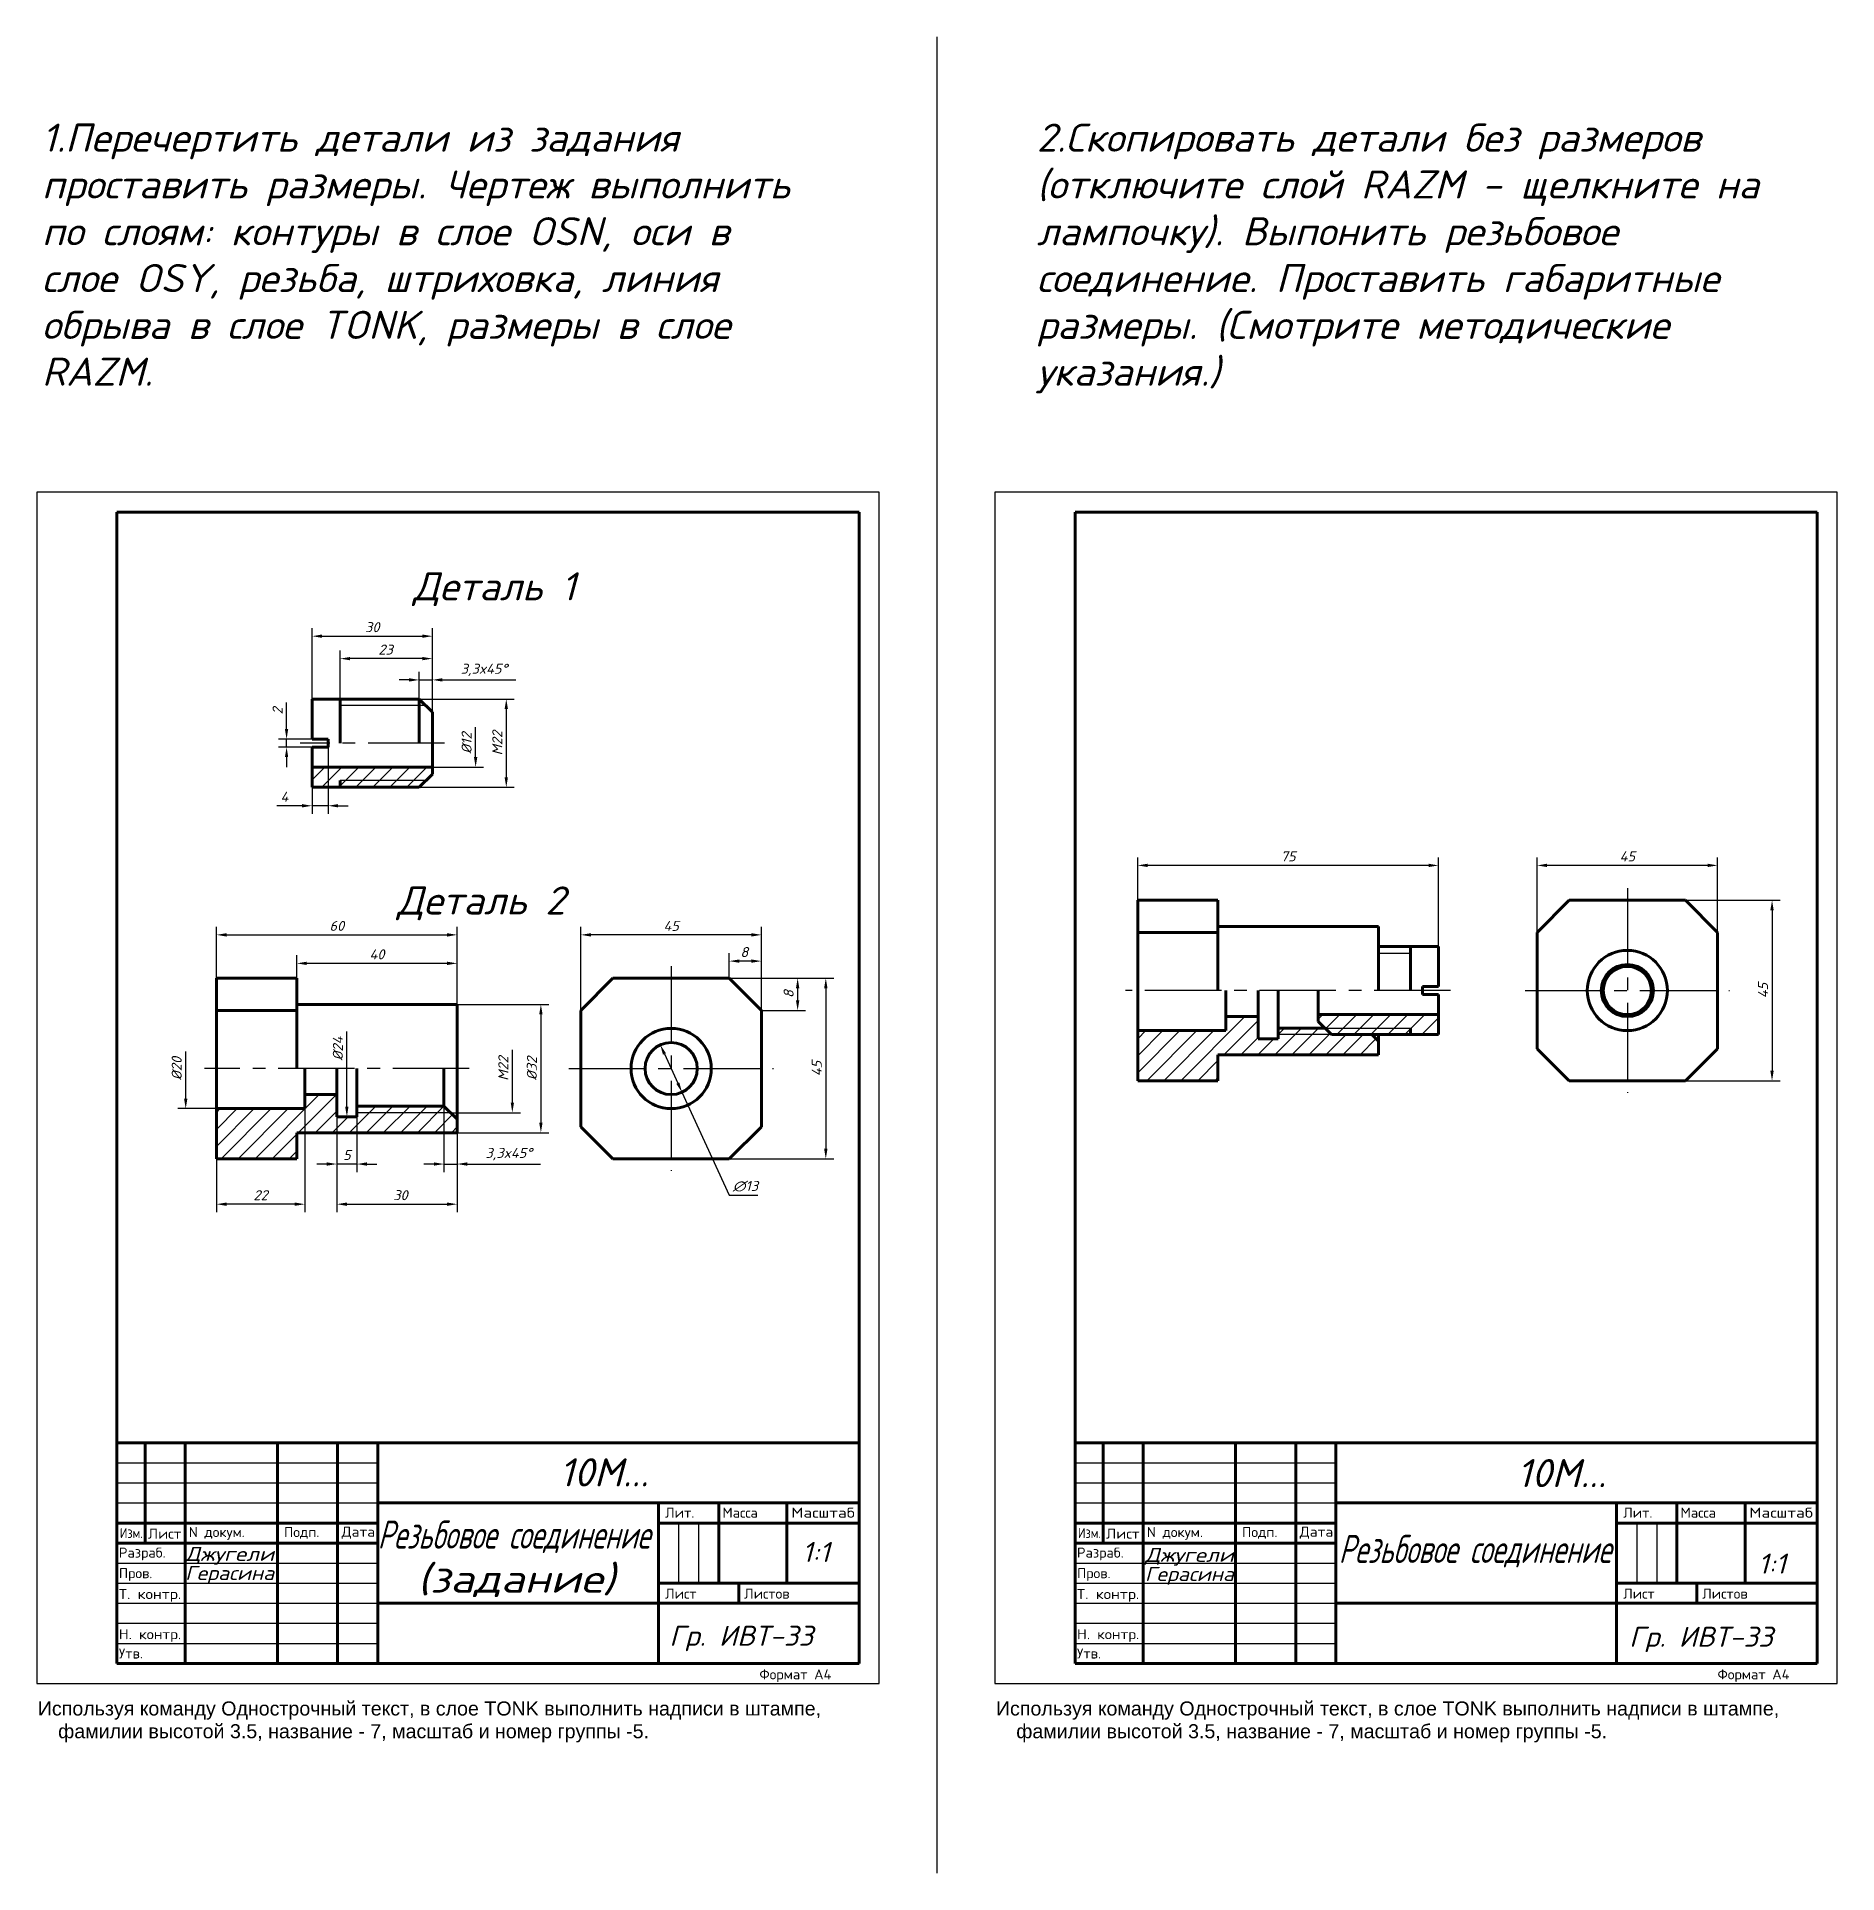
# Model space of a CAD drawing. Header units: millimetres. Extents: x 0 to 449, y -47 to 411.
import ezdxf
from ezdxf.enums import TextEntityAlignment as Align

# ---------------------------------------------------------------- set-up
doc = ezdxf.new("R2010")
doc.units = ezdxf.units.MM
doc.linetypes.add('CENTER2', pattern=[28.575, 19.05, -3.175, 3.175, -3.175])
for name, color, linetype, lineweight in [('OSN', 3, 'Continuous', 80), ('OSY', 2, 'CENTER2', 30), ('RAZM', 6, 'Continuous', 30), ('TONK', 1, 'Continuous', 30)]:
    doc.layers.add(name, color=color, linetype=linetype, lineweight=lineweight)
doc.styles.get("Standard").update_dxf_attribs({"font": 'arial.ttf'})
doc.styles.add('наклон', font='simplex.shx', dxfattribs={"oblique": 15})
doc.styles.add('прям', font='simplex.shx')
doc.dimstyles.new('Копия разм', dxfattribs={"dimtxt": 2.5, "dimasz": 2.5, "dimexe": 2, "dimexo": 0, "dimgap": 1, "dimtad": 1, "dimdec": 1, "dimtxsty": 'наклон', "dimcen": 2.5, "dimse2": 1, "dimsd2": 1, "dimadec": 0, "dimazin": 0, "dimtfac": 1, "dimtdec": 1, "dimtmove": 0, "dimatfit": 2, "dimfxl": 1, "dimarcsym": 0})
doc.dimstyles.new('Копия(2) разм', dxfattribs={"dimtxt": 2.5, "dimasz": 2.5, "dimexe": 2, "dimexo": 0, "dimgap": 1, "dimtad": 1, "dimdec": 1, "dimtxsty": 'наклон', "dimcen": 2.5, "dimse1": 1, "dimse2": 1, "dimsd2": 1, "dimadec": 0, "dimazin": 0, "dimtfac": 1, "dimtdec": 1, "dimtmove": 0, "dimatfit": 2, "dimfxl": 1, "dimarcsym": 0})
doc.dimstyles.new('разм', dxfattribs={"dimtxt": 2.5, "dimasz": 2.5, "dimexe": 2, "dimexo": 0, "dimgap": 1, "dimtad": 1, "dimdec": 1, "dimtxsty": 'наклон', "dimcen": 2.5, "dimadec": 0, "dimazin": 0, "dimtfac": 1, "dimtdec": 1, "dimtmove": 0, "dimatfit": 2, "dimfxl": 1, "dimarcsym": 0})
doc.dimstyles.new('разм$3', dxfattribs={"dimtxt": 2.5, "dimasz": 2.5, "dimexe": 2, "dimexo": 0, "dimgap": 1, "dimtad": 1, "dimtoh": 1, "dimdec": 1, "dimtxsty": 'наклон', "dimcen": 2.5, "dimadec": 0, "dimazin": 0, "dimtfac": 1, "dimtdec": 1, "dimtmove": 0, "dimatfit": 2, "dimfxl": 1, "dimarcsym": 0})

# ---------------------------------------------------------------- blocks, each defined once
blk = doc.blocks.new('*D1')
at = {"layer": 'Defpoints', "color": 0, "transparency": 16777216}
for p in [(98.63, 261.11), (68.63, 245.45), (98.63, 242.15)]:
    blk.add_point(p, dxfattribs=at)
at = {"layer": 'RAZM', "color": 0, "lineweight": -2, "transparency": 16777216}
for p, q in [((68.63, 245.45), (68.63, 263.11)), ((71.13, 261.11), (96.13, 261.11)), ((98.63, 242.15), (98.63, 263.11))]:
    blk.add_line(p, q, dxfattribs=at)
at = {"layer": 'RAZM', "color": 0, "transparency": 16777216}
for points in [[(71.13, 261.53), (71.13, 260.7), (68.63, 261.11)], [(96.13, 261.53), (96.13, 260.7), (98.63, 261.11)]]:
    blk.add_solid(points, dxfattribs=at)
at = {"layer": 'RAZM', "color": 0, "transparency": 16777216, "insert": (83.63, 263.36), "char_height": 2.5, "attachment_point": 5, "style": 'наклон'}
blk.add_mtext('30', dxfattribs=at)
blk = doc.blocks.new('*D2')
at = {"layer": 'Defpoints', "color": 0, "transparency": 16777216}
for p in [(75.63, 255.52), (75.63, 245.45), (98.63, 242.15)]:
    blk.add_point(p, dxfattribs=at)
at = {"layer": 'RAZM', "color": 0, "lineweight": -2, "transparency": 16777216}
for p, q in [((75.63, 245.45), (75.63, 257.52)), ((98.63, 242.15), (98.63, 257.52)), ((96.13, 255.52), (78.13, 255.52))]:
    blk.add_line(p, q, dxfattribs=at)
at = {"layer": 'RAZM', "color": 0, "transparency": 16777216}
for points in [[(78.13, 255.93), (78.13, 255.1), (75.63, 255.52)], [(96.13, 255.93), (96.13, 255.1), (98.63, 255.52)]]:
    blk.add_solid(points, dxfattribs=at)
at = {"layer": 'RAZM', "color": 0, "transparency": 16777216, "insert": (86.98, 257.77), "char_height": 2.5, "attachment_point": 5, "style": 'наклон'}
blk.add_mtext('23', dxfattribs=at)
blk = doc.blocks.new('*D3')
at = {"layer": 'Defpoints', "color": 0, "transparency": 16777216}
for p in [(95.33, 250.21), (95.33, 245.45), (98.63, 242.15)]:
    blk.add_point(p, dxfattribs=at)
at = {"layer": 'RAZM', "color": 0, "lineweight": -2, "transparency": 16777216}
for p, q in [((95.33, 245.45), (95.33, 252.21)), ((98.63, 242.15), (98.63, 252.21)), ((92.83, 250.21), (90.33, 250.21)), ((95.33, 250.21), (98.63, 250.21)), ((101.13, 250.21), (119.39, 250.21))]:
    blk.add_line(p, q, dxfattribs=at)
at = {"layer": 'RAZM', "color": 0, "transparency": 16777216}
for points in [[(92.83, 250.63), (92.83, 249.8), (95.33, 250.21)], [(101.13, 250.63), (101.13, 249.8), (98.63, 250.21)]]:
    blk.add_solid(points, dxfattribs=at)
at = {"layer": 'RAZM', "color": 0, "transparency": 16777216, "insert": (111.51, 252.7), "char_height": 2.5, "attachment_point": 5, "style": 'наклон'}
blk.add_mtext('3,3x45%%D', dxfattribs=at)
blk = doc.blocks.new('*D4')
at = {"layer": 'Defpoints', "color": 0, "transparency": 16777216}
for p in [(68.63, 235.45), (62.28, 233.45), (68.63, 233.45)]:
    blk.add_point(p, dxfattribs=at)
at = {"layer": 'RAZM', "color": 0, "lineweight": -2, "transparency": 16777216}
for p, q in [((62.28, 237.95), (62.28, 244.54)), ((68.63, 235.45), (60.28, 235.45)), ((62.28, 233.45), (62.28, 235.45)), ((68.63, 233.45), (60.28, 233.45)), ((62.28, 230.95), (62.28, 228.45))]:
    blk.add_line(p, q, dxfattribs=at)
at = {"layer": 'RAZM', "color": 0, "transparency": 16777216}
for points in [[(61.86, 237.95), (62.69, 237.95), (62.28, 235.45)], [(61.86, 230.95), (62.69, 230.95), (62.28, 233.45)]]:
    blk.add_solid(points, dxfattribs=at)
at = {"layer": 'RAZM', "color": 0, "transparency": 16777216, "insert": (60.03, 242.49), "char_height": 2.5, "attachment_point": 5, "rotation": 90, "style": 'наклон'}
blk.add_mtext('2', dxfattribs=at)
blk = doc.blocks.new('*D5')
at = {"layer": 'Defpoints', "color": 0, "transparency": 16777216}
for p in [(68.63, 233.45), (72.63, 233.45), (68.63, 218.83)]:
    blk.add_point(p, dxfattribs=at)
at = {"layer": 'RAZM', "color": 0, "lineweight": -2, "transparency": 16777216}
for p, q in [((68.63, 233.45), (68.63, 216.83)), ((72.63, 233.45), (72.63, 216.83)), ((66.13, 218.83), (59.84, 218.83)), ((72.63, 218.83), (68.63, 218.83)), ((75.13, 218.83), (77.63, 218.83))]:
    blk.add_line(p, q, dxfattribs=at)
at = {"layer": 'RAZM', "color": 0, "transparency": 16777216}
for points in [[(66.13, 219.25), (66.13, 218.42), (68.63, 218.83)], [(75.13, 219.25), (75.13, 218.42), (72.63, 218.83)]]:
    blk.add_solid(points, dxfattribs=at)
at = {"layer": 'RAZM', "color": 0, "transparency": 16777216, "insert": (61.74, 221.08), "char_height": 2.5, "attachment_point": 5, "style": 'наклон'}
blk.add_mtext('4', dxfattribs=at)
blk = doc.blocks.new('*D6')
at = {"layer": 'Defpoints', "color": 0, "transparency": 16777216}
for p in [(95.33, 245.45), (95.33, 223.45), (117.05, 223.45)]:
    blk.add_point(p, dxfattribs=at)
at = {"layer": 'RAZM', "color": 0, "lineweight": -2, "transparency": 16777216}
for p, q in [((95.33, 245.45), (119.05, 245.45)), ((117.05, 242.95), (117.05, 225.95)), ((95.33, 223.45), (119.05, 223.45))]:
    blk.add_line(p, q, dxfattribs=at)
at = {"layer": 'RAZM', "color": 0, "transparency": 16777216}
for points in [[(116.63, 242.95), (117.46, 242.95), (117.05, 245.45)], [(116.63, 225.95), (117.46, 225.95), (117.05, 223.45)]]:
    blk.add_solid(points, dxfattribs=at)
at = {"layer": 'RAZM', "color": 0, "transparency": 16777216, "insert": (114.8, 234.45), "char_height": 2.5, "attachment_point": 5, "rotation": 90, "style": 'наклон'}
blk.add_mtext('M22', dxfattribs=at)
blk = doc.blocks.new('*D7')
at = {"layer": 'Defpoints', "color": 0, "transparency": 16777216}
for p in [(98.63, 240.45), (109.41, 240.45), (98.63, 228.45)]:
    blk.add_point(p, dxfattribs=at)
at = {"layer": 'RAZM', "color": 0, "lineweight": -2, "transparency": 16777216}
for p, q in [((109.41, 230.95), (109.41, 238.45)), ((98.63, 228.45), (111.41, 228.45))]:
    blk.add_line(p, q, dxfattribs=at)
at = {"layer": 'RAZM', "color": 0, "transparency": 16777216}
blk.add_solid([(109, 230.95), (109.83, 230.95), (109.41, 228.45)], dxfattribs=at)
at = {"layer": 'RAZM', "color": 0, "transparency": 16777216, "insert": (107.16, 234.45), "char_height": 2.5, "attachment_point": 5, "rotation": 90, "style": 'наклон'}
blk.add_mtext('%%C12', dxfattribs=at)
blk = doc.blocks.new('*D8')
at = {"layer": 'Defpoints', "color": 0, "transparency": 16777216}
for p in [(104.81, 186.64), (44.81, 175.81), (104.81, 169.31)]:
    blk.add_point(p, dxfattribs=at)
at = {"layer": 'RAZM', "color": 0, "lineweight": -2, "transparency": 16777216}
for p, q in [((44.81, 175.81), (44.81, 188.64)), ((104.81, 169.31), (104.81, 188.64)), ((47.31, 186.64), (102.31, 186.64))]:
    blk.add_line(p, q, dxfattribs=at)
at = {"layer": 'RAZM', "color": 0, "transparency": 16777216}
for points in [[(47.31, 187.06), (47.31, 186.22), (44.81, 186.64)], [(102.31, 187.06), (102.31, 186.22), (104.81, 186.64)]]:
    blk.add_solid(points, dxfattribs=at)
at = {"layer": 'RAZM', "color": 0, "transparency": 16777216, "insert": (74.81, 188.89), "char_height": 2.5, "attachment_point": 5, "style": 'наклон'}
blk.add_mtext('60', dxfattribs=at)
blk = doc.blocks.new('*D9')
at = {"layer": 'Defpoints', "color": 0, "transparency": 16777216}
for p in [(64.81, 179.54), (64.81, 175.81), (104.81, 169.31)]:
    blk.add_point(p, dxfattribs=at)
at = {"layer": 'RAZM', "color": 0, "lineweight": -2, "transparency": 16777216}
for p, q in [((64.81, 175.81), (64.81, 181.54)), ((102.31, 179.54), (67.31, 179.54)), ((104.81, 169.31), (104.81, 181.54))]:
    blk.add_line(p, q, dxfattribs=at)
at = {"layer": 'RAZM', "color": 0, "transparency": 16777216}
for points in [[(67.31, 179.95), (67.31, 179.12), (64.81, 179.54)], [(102.31, 179.95), (102.31, 179.12), (104.81, 179.54)]]:
    blk.add_solid(points, dxfattribs=at)
at = {"layer": 'RAZM', "color": 0, "transparency": 16777216, "insert": (84.81, 181.79), "char_height": 2.5, "attachment_point": 5, "style": 'наклон'}
blk.add_mtext('40', dxfattribs=at)
blk = doc.blocks.new('*D10')
at = {"layer": 'Defpoints', "color": 0, "transparency": 16777216}
for p in [(104.81, 169.31), (104.81, 137.31), (125.67, 137.31)]:
    blk.add_point(p, dxfattribs=at)
at = {"layer": 'RAZM', "color": 0, "lineweight": -2, "transparency": 16777216}
for p, q in [((104.81, 169.31), (127.67, 169.31)), ((125.67, 166.81), (125.67, 139.81)), ((104.81, 137.31), (127.67, 137.31))]:
    blk.add_line(p, q, dxfattribs=at)
at = {"layer": 'RAZM', "color": 0, "transparency": 16777216}
for points in [[(125.26, 166.81), (126.09, 166.81), (125.67, 169.31)], [(125.26, 139.81), (126.09, 139.81), (125.67, 137.31)]]:
    blk.add_solid(points, dxfattribs=at)
at = {"layer": 'RAZM', "color": 0, "transparency": 16777216, "insert": (123.42, 153.31), "char_height": 2.5, "attachment_point": 5, "rotation": 90, "style": 'наклон'}
blk.add_mtext('%%C32', dxfattribs=at)
blk = doc.blocks.new('*D11')
at = {"layer": 'Defpoints', "color": 0, "transparency": 16777216}
for p in [(103.16, 164.31), (118.56, 164.31), (103.16, 142.31)]:
    blk.add_point(p, dxfattribs=at)
at = {"layer": 'RAZM', "color": 0, "lineweight": -2, "transparency": 16777216}
for p, q in [((118.56, 144.81), (118.56, 157.97)), ((103.16, 142.31), (120.56, 142.31))]:
    blk.add_line(p, q, dxfattribs=at)
at = {"layer": 'RAZM', "color": 0, "transparency": 16777216}
blk.add_solid([(118.15, 144.81), (118.98, 144.81), (118.56, 142.31)], dxfattribs=at)
at = {"layer": 'RAZM', "color": 0, "transparency": 16777216, "insert": (116.31, 153.31), "char_height": 2.5, "attachment_point": 5, "rotation": 90, "style": 'наклон'}
blk.add_mtext('M22', dxfattribs=at)
blk = doc.blocks.new('*D12')
at = {"layer": 'Defpoints', "color": 0, "transparency": 16777216}
for p in [(44.81, 143.31), (66.81, 143.31), (44.81, 119.49)]:
    blk.add_point(p, dxfattribs=at)
at = {"layer": 'RAZM', "color": 0, "lineweight": -2, "transparency": 16777216}
for p, q in [((44.81, 143.31), (44.81, 117.49)), ((66.81, 143.31), (66.81, 117.49)), ((64.31, 119.49), (47.31, 119.49))]:
    blk.add_line(p, q, dxfattribs=at)
at = {"layer": 'RAZM', "color": 0, "transparency": 16777216}
for points in [[(47.31, 119.91), (47.31, 119.08), (44.81, 119.49)], [(64.31, 119.91), (64.31, 119.08), (66.81, 119.49)]]:
    blk.add_solid(points, dxfattribs=at)
at = {"layer": 'RAZM', "color": 0, "transparency": 16777216, "insert": (55.81, 121.74), "char_height": 2.5, "attachment_point": 5, "style": 'наклон'}
blk.add_mtext('22', dxfattribs=at)
blk = doc.blocks.new('*D13')
at = {"layer": 'Defpoints', "color": 0, "transparency": 16777216}
for p in [(74.81, 141.31), (79.81, 141.31), (74.81, 129.5)]:
    blk.add_point(p, dxfattribs=at)
at = {"layer": 'RAZM', "color": 0, "lineweight": -2, "transparency": 16777216}
for p, q in [((74.81, 141.31), (74.81, 127.5)), ((79.81, 141.31), (79.81, 127.5)), ((72.31, 129.5), (69.81, 129.5)), ((79.81, 129.5), (74.81, 129.5)), ((82.31, 129.5), (84.81, 129.5))]:
    blk.add_line(p, q, dxfattribs=at)
at = {"layer": 'RAZM', "color": 0, "transparency": 16777216}
for points in [[(72.31, 129.92), (72.31, 129.09), (74.81, 129.5)], [(82.31, 129.92), (82.31, 129.09), (79.81, 129.5)]]:
    blk.add_solid(points, dxfattribs=at)
at = {"layer": 'RAZM', "color": 0, "transparency": 16777216, "insert": (77.31, 131.75), "char_height": 2.5, "attachment_point": 5, "style": 'наклон'}
blk.add_mtext('5', dxfattribs=at)
blk = doc.blocks.new('*D14')
at = {"layer": 'Defpoints', "color": 0, "transparency": 16777216}
for p in [(74.81, 141.31), (104.81, 140.66), (104.81, 119.49)]:
    blk.add_point(p, dxfattribs=at)
at = {"layer": 'RAZM', "color": 0, "lineweight": -2, "transparency": 16777216}
for p, q in [((74.81, 141.31), (74.81, 117.49)), ((104.81, 140.66), (104.81, 117.49)), ((77.31, 119.49), (102.31, 119.49))]:
    blk.add_line(p, q, dxfattribs=at)
at = {"layer": 'RAZM', "color": 0, "transparency": 16777216}
for points in [[(77.31, 119.91), (77.31, 119.08), (74.81, 119.49)], [(102.31, 119.91), (102.31, 119.08), (104.81, 119.49)]]:
    blk.add_solid(points, dxfattribs=at)
at = {"layer": 'RAZM', "color": 0, "transparency": 16777216, "insert": (90.66, 121.74), "char_height": 2.5, "attachment_point": 5, "style": 'наклон'}
blk.add_mtext('30', dxfattribs=at)
blk = doc.blocks.new('*D15')
at = {"layer": 'Defpoints', "color": 0, "transparency": 16777216}
for p in [(101.51, 143.96), (104.81, 140.66), (101.51, 129.5)]:
    blk.add_point(p, dxfattribs=at)
at = {"layer": 'RAZM', "color": 0, "lineweight": -2, "transparency": 16777216}
for p, q in [((101.51, 143.96), (101.51, 127.5)), ((104.81, 140.66), (104.81, 127.5)), ((99.01, 129.5), (96.51, 129.5)), ((101.51, 129.5), (104.81, 129.5)), ((107.31, 129.5), (125.56, 129.5))]:
    blk.add_line(p, q, dxfattribs=at)
at = {"layer": 'RAZM', "color": 0, "transparency": 16777216}
for points in [[(99.01, 129.92), (99.01, 129.09), (101.51, 129.5)], [(107.31, 129.92), (107.31, 129.09), (104.81, 129.5)]]:
    blk.add_solid(points, dxfattribs=at)
at = {"layer": 'RAZM', "color": 0, "transparency": 16777216, "insert": (117.69, 131.99), "char_height": 2.5, "attachment_point": 5, "style": 'наклон'}
blk.add_mtext('3,3x45%%D', dxfattribs=at)
blk = doc.blocks.new('*D16')
at = {"layer": 'Defpoints', "color": 0, "transparency": 16777216}
for p in [(77.31, 165.31), (77.31, 165.31), (77.31, 141.31)]:
    blk.add_point(p, dxfattribs=at)
at = {"layer": 'RAZM', "color": 0, "lineweight": -2, "transparency": 16777216}
blk.add_line((77.31, 143.81), (77.31, 162.51), dxfattribs=at)
at = {"layer": 'RAZM', "color": 0, "transparency": 16777216}
blk.add_solid([(76.89, 143.81), (77.72, 143.81), (77.31, 141.31)], dxfattribs=at)
at = {"layer": 'RAZM', "color": 0, "transparency": 16777216, "insert": (75.06, 158.3), "char_height": 2.5, "attachment_point": 5, "rotation": 90, "style": 'наклон'}
blk.add_mtext('%%C24', dxfattribs=at)
blk = doc.blocks.new('*D17')
at = {"layer": 'Defpoints', "color": 0, "transparency": 16777216}
for p in [(135.65, 186.64), (135.65, 167.81), (180.65, 167.81)]:
    blk.add_point(p, dxfattribs=at)
at = {"layer": 'RAZM', "color": 0, "lineweight": -2, "transparency": 16777216}
for p, q in [((135.65, 167.81), (135.65, 188.64)), ((180.65, 167.81), (180.65, 188.64)), ((178.15, 186.64), (138.15, 186.64))]:
    blk.add_line(p, q, dxfattribs=at)
at = {"layer": 'RAZM', "color": 0, "transparency": 16777216}
for points in [[(138.15, 187.06), (138.15, 186.22), (135.65, 186.64)], [(178.15, 187.06), (178.15, 186.22), (180.65, 186.64)]]:
    blk.add_solid(points, dxfattribs=at)
at = {"layer": 'RAZM', "color": 0, "transparency": 16777216, "insert": (158.15, 188.89), "char_height": 2.5, "attachment_point": 5, "style": 'наклон'}
blk.add_mtext('45', dxfattribs=at)
blk = doc.blocks.new('*D18')
at = {"layer": 'Defpoints', "color": 0, "transparency": 16777216}
for p in [(172.65, 175.81), (172.65, 130.81), (196.7, 130.81)]:
    blk.add_point(p, dxfattribs=at)
at = {"layer": 'RAZM', "color": 0, "lineweight": -2, "transparency": 16777216}
for p, q in [((172.65, 175.81), (198.7, 175.81)), ((196.7, 173.31), (196.7, 133.31)), ((172.65, 130.81), (198.7, 130.81))]:
    blk.add_line(p, q, dxfattribs=at)
at = {"layer": 'RAZM', "color": 0, "transparency": 16777216}
for points in [[(196.28, 173.31), (197.12, 173.31), (196.7, 175.81)], [(196.28, 133.31), (197.12, 133.31), (196.7, 130.81)]]:
    blk.add_solid(points, dxfattribs=at)
at = {"layer": 'RAZM', "color": 0, "transparency": 16777216, "insert": (194.45, 153.31), "char_height": 2.5, "attachment_point": 5, "rotation": 90, "style": 'наклон'}
blk.add_mtext('45', dxfattribs=at)
blk = doc.blocks.new('*D19')
at = {"layer": 'Defpoints', "color": 0, "transparency": 16777216}
for p in [(172.65, 180.1), (172.65, 175.81), (180.65, 167.81)]:
    blk.add_point(p, dxfattribs=at)
at = {"layer": 'RAZM', "color": 0, "lineweight": -2, "transparency": 16777216}
for p, q in [((172.65, 175.81), (172.65, 182.1)), ((178.15, 180.1), (175.15, 180.1)), ((180.65, 167.81), (180.65, 182.1))]:
    blk.add_line(p, q, dxfattribs=at)
at = {"layer": 'RAZM', "color": 0, "transparency": 16777216}
for points in [[(175.15, 180.52), (175.15, 179.68), (172.65, 180.1)], [(178.15, 180.52), (178.15, 179.68), (180.65, 180.1)]]:
    blk.add_solid(points, dxfattribs=at)
at = {"layer": 'RAZM', "color": 0, "transparency": 16777216, "insert": (176.38, 182.35), "char_height": 2.5, "attachment_point": 5, "style": 'наклон'}
blk.add_mtext('8', dxfattribs=at)
blk = doc.blocks.new('*D20')
at = {"layer": 'Defpoints', "color": 0, "transparency": 16777216}
for p in [(172.65, 175.81), (180.65, 167.81), (189.68, 167.81)]:
    blk.add_point(p, dxfattribs=at)
at = {"layer": 'RAZM', "color": 0, "lineweight": -2, "transparency": 16777216}
for p, q in [((172.65, 175.81), (191.68, 175.81)), ((189.68, 173.31), (189.68, 170.31)), ((180.65, 167.81), (191.68, 167.81))]:
    blk.add_line(p, q, dxfattribs=at)
at = {"layer": 'RAZM', "color": 0, "transparency": 16777216}
for points in [[(189.26, 173.31), (190.1, 173.31), (189.68, 175.81)], [(189.26, 170.31), (190.1, 170.31), (189.68, 167.81)]]:
    blk.add_solid(points, dxfattribs=at)
at = {"layer": 'RAZM', "color": 0, "transparency": 16777216, "insert": (187.43, 171.89), "char_height": 2.5, "attachment_point": 5, "rotation": 90, "style": 'наклон'}
blk.add_mtext('8', dxfattribs=at)
blk = doc.blocks.new('*D21')
at = {"layer": 'Defpoints', "color": 0, "transparency": 16777216}
for p in [(155.44, 159.22), (160.85, 147.4)]:
    blk.add_point(p, dxfattribs=at)
at = {"layer": 'RAZM', "color": 0, "lineweight": -2, "transparency": 16777216}
for p, q in [((156.48, 156.94), (159.81, 149.67)), ((160.85, 147.4), (172.61, 121.72)), ((172.61, 121.72), (179.75, 121.72))]:
    blk.add_line(p, q, dxfattribs=at)
at = {"layer": 'RAZM', "color": 0, "transparency": 16777216}
for points in [[(156.86, 157.12), (156.1, 156.77), (155.44, 159.22)], [(160.19, 149.84), (159.43, 149.5), (160.85, 147.4)]]:
    blk.add_solid(points, dxfattribs=at)
at = {"layer": 'RAZM', "color": 0, "transparency": 16777216, "insert": (176.68, 123.97), "char_height": 2.5, "attachment_point": 5, "style": 'наклон'}
blk.add_mtext('∅13', dxfattribs=at)
blk = doc.blocks.new('*D22')
at = {"layer": 'Defpoints', "color": 0, "transparency": 16777216}
for p in [(37.14, 163.31), (44.81, 163.31), (44.81, 143.31)]:
    blk.add_point(p, dxfattribs=at)
at = {"layer": 'RAZM', "color": 0, "lineweight": -2, "transparency": 16777216}
for p, q in [((37.14, 145.81), (37.14, 157.55)), ((44.81, 143.31), (35.14, 143.31))]:
    blk.add_line(p, q, dxfattribs=at)
at = {"layer": 'RAZM', "color": 0, "transparency": 16777216}
blk.add_solid([(36.72, 145.81), (37.55, 145.81), (37.14, 143.31)], dxfattribs=at)
at = {"layer": 'RAZM', "color": 0, "transparency": 16777216, "insert": (34.89, 153.31), "char_height": 2.5, "attachment_point": 5, "rotation": 90, "style": 'наклон'}
blk.add_mtext('%%C20', dxfattribs=at)
blk = doc.blocks.new('*D23')
at = {"layer": 'Defpoints', "color": 0, "transparency": 16777216}
for p in [(274.45, 203.96), (274.45, 195.26), (349.45, 183.76)]:
    blk.add_point(p, dxfattribs=at)
at = {"layer": 'RAZM', "color": 0, "lineweight": -2, "transparency": 16777216}
for p, q in [((274.45, 195.26), (274.45, 205.96)), ((346.95, 203.96), (276.95, 203.96)), ((349.45, 183.76), (349.45, 205.96))]:
    blk.add_line(p, q, dxfattribs=at)
at = {"layer": 'RAZM', "color": 0, "transparency": 16777216}
for points in [[(276.95, 204.38), (276.95, 203.55), (274.45, 203.96)], [(346.95, 204.38), (346.95, 203.55), (349.45, 203.96)]]:
    blk.add_solid(points, dxfattribs=at)
at = {"layer": 'RAZM', "color": 0, "transparency": 16777216, "insert": (311.95, 206.21), "char_height": 2.5, "attachment_point": 5, "style": 'наклон'}
blk.add_mtext('75', dxfattribs=at)
blk = doc.blocks.new('*D24')
at = {"layer": 'Defpoints', "color": 0, "transparency": 16777216}
for p in [(374.01, 203.96), (374.01, 187.26), (419.01, 187.26)]:
    blk.add_point(p, dxfattribs=at)
at = {"layer": 'RAZM', "color": 0, "lineweight": -2, "transparency": 16777216}
for p, q in [((374.01, 187.26), (374.01, 205.96)), ((416.51, 203.96), (376.51, 203.96)), ((419.01, 187.26), (419.01, 205.96))]:
    blk.add_line(p, q, dxfattribs=at)
at = {"layer": 'RAZM', "color": 0, "transparency": 16777216}
for points in [[(376.51, 204.38), (376.51, 203.55), (374.01, 203.96)], [(416.51, 204.38), (416.51, 203.55), (419.01, 203.96)]]:
    blk.add_solid(points, dxfattribs=at)
at = {"layer": 'RAZM', "color": 0, "transparency": 16777216, "insert": (396.51, 206.21), "char_height": 2.5, "attachment_point": 5, "style": 'наклон'}
blk.add_mtext('45', dxfattribs=at)
blk = doc.blocks.new('*D25')
at = {"layer": 'Defpoints', "color": 0, "transparency": 16777216}
for p in [(411.01, 195.26), (411.01, 150.26), (432.58, 150.26)]:
    blk.add_point(p, dxfattribs=at)
at = {"layer": 'RAZM', "color": 0, "lineweight": -2, "transparency": 16777216}
for p, q in [((411.01, 195.26), (434.58, 195.26)), ((432.58, 192.76), (432.58, 152.76)), ((411.01, 150.26), (434.58, 150.26))]:
    blk.add_line(p, q, dxfattribs=at)
at = {"layer": 'RAZM', "color": 0, "transparency": 16777216}
for points in [[(432.16, 192.76), (433, 192.76), (432.58, 195.26)], [(432.16, 152.76), (433, 152.76), (432.58, 150.26)]]:
    blk.add_solid(points, dxfattribs=at)
at = {"layer": 'RAZM', "color": 0, "transparency": 16777216, "insert": (430.33, 172.76), "char_height": 2.5, "attachment_point": 5, "rotation": 90, "style": 'наклон'}
blk.add_mtext('45', dxfattribs=at)

msp = doc.modelspace()

# ---------------------------------------------------------------- hatches: boundary and pattern name
at = {"layer": 'TONK'}
h = msp.add_hatch(dxfattribs=at)
h.set_pattern_fill('_USER', color=256, scale=3, angle=45, pattern_type=0)
h.set_pattern_definition([(45, (3.1714, 15.5515), (-2.12132, 2.12132), [])])
h.paths.add_polyline_path([(68.63, 228.45), (68.63, 223.45), (95.33, 223.45), (98.63, 226.75), (98.63, 228.45)])
h = msp.add_hatch(dxfattribs=at)
h.set_pattern_fill('_USER', color=256, scale=3, angle=45, pattern_type=0)
h.set_pattern_definition([(45, (7.7695, 8.611), (-2.12132, 2.12132), [])])
h.paths.add_polyline_path([(294.45, 156.76), (334.45, 156.76), (334.45, 160.11), (332.8, 161.76), (322.75, 161.76), (321.1, 163.41), (309.45, 163.41), (309.45, 160.76), (304.45, 160.76), (304.45, 166.26), (296.45, 166.26), (296.45, 162.76), (274.45, 162.76), (274.45, 150.26), (294.45, 150.26)])
h = msp.add_hatch(dxfattribs=at)
h.set_pattern_fill('_USER', color=256, scale=3, angle=45, pattern_type=0)
h.set_pattern_definition([(45, (217.9907, -46.129), (-2.12132, 2.12132), [])])
h.paths.add_polyline_path([(319.45, 166.76), (319.45, 165.06), (322.75, 161.76), (349.45, 161.76), (349.45, 166.76)])
h = msp.add_hatch(dxfattribs=at)
h.set_pattern_fill('_USER', color=256, scale=3, angle=45, pattern_type=0)
h.set_pattern_definition([(45, (0, 0), (-2.12132, 2.12132), [])])
h.paths.add_polyline_path([(64.81, 137.31), (104.81, 137.31), (104.81, 140.66), (101.51, 143.96), (79.81, 143.96), (79.81, 141.31), (74.81, 141.31), (74.81, 146.81), (66.81, 146.81), (66.81, 143.31), (44.81, 143.31), (44.81, 130.81), (64.81, 130.81)])

# ---------------------------------------------------------------- linework, layer by layer
at = {"layer": 'OSN'}
for p, q in [((205, 292), (20, 292)), ((20, 292), (20, 5)), ((205, 5), (205, 292)), ((443.84, 292), (258.84, 292)), ((258.84, 292), (258.84, 5)), ((443.84, 5), (443.84, 292)), ((68.63, 235.45), (68.63, 245.45)), ((68.63, 245.45), (95.33, 245.45)), ((75.63, 245.45), (75.63, 234.45)), ((98.63, 242.15), (95.33, 245.45)), ((95.33, 245.45), (95.33, 234.45)), ((98.63, 242.15), (98.63, 234.45)), ((72.63, 235.45), (68.63, 235.45)), ((72.63, 234.45), (72.63, 235.45)), ((72.63, 234.45), (72.63, 233.45)), ((98.63, 226.75), (98.63, 234.45)), ((72.63, 233.45), (68.63, 233.45)), ((68.63, 233.45), (68.63, 223.45)), ((98.63, 228.45), (68.63, 228.45)), ((75.63, 225.1), (75.63, 223.45)), ((98.63, 226.75), (95.33, 223.45)), ((68.63, 223.45), (95.33, 223.45)), ((274.45, 172.76), (274.45, 195.26)), ((274.45, 195.26), (294.45, 195.26)), ((294.45, 195.26), (294.45, 172.76)), ((374.01, 187.26), (382.01, 195.26)), ((411.01, 195.26), (382.01, 195.26)), ((411.01, 195.26), (419.01, 187.26)), ((294.45, 188.76), (334.45, 188.76)), ((334.45, 188.76), (334.45, 172.76)), ((274.45, 187.26), (294.45, 187.26)), ((349.45, 183.76), (334.45, 183.76)), ((342.45, 183.76), (342.45, 172.76)), ((349.45, 173.76), (349.45, 183.76)), ((374.01, 187.26), (374.01, 158.26)), ((419.01, 158.26), (419.01, 187.26)), ((44.81, 153.31), (44.81, 175.81)), ((44.81, 175.81), (64.81, 175.81)), ((64.81, 175.81), (64.81, 153.31)), ((135.65, 167.81), (143.65, 175.81)), ((172.65, 175.81), (143.65, 175.81)), ((172.65, 175.81), (180.65, 167.81)), ((274.45, 172.76), (274.45, 150.26)), ((296.45, 162.76), (296.45, 172.76)), ((304.45, 160.76), (304.45, 172.76)), ((309.45, 160.76), (309.45, 172.76)), ((319.45, 165.06), (319.45, 172.76)), ((345.45, 172.76), (345.45, 173.76)), ((345.45, 173.76), (349.45, 173.76)), ((345.45, 172.76), (345.45, 171.76)), ((345.45, 171.76), (349.45, 171.76)), ((349.45, 171.76), (349.45, 161.76)), ((44.81, 167.81), (64.81, 167.81)), ((64.81, 169.31), (104.81, 169.31)), ((104.81, 169.31), (104.81, 153.31)), ((135.65, 167.81), (135.65, 138.81)), ((180.65, 138.81), (180.65, 167.81)), ((296.45, 166.26), (304.45, 166.26)), ((319.45, 166.76), (349.45, 166.76)), ((319.45, 165.06), (322.75, 161.76)), ((274.45, 162.76), (296.45, 162.76)), ((304.45, 160.76), (309.45, 160.76)), ((321.1, 163.41), (309.45, 163.41)), ((349.45, 161.76), (322.75, 161.76)), ((332.8, 161.76), (334.45, 160.11)), ((334.45, 156.76), (334.45, 161.76)), ((342.45, 163.41), (342.45, 161.76)), ((294.45, 150.26), (294.45, 156.76)), ((294.45, 156.76), (334.45, 156.76)), ((382.01, 150.26), (374.01, 158.26)), ((411.01, 150.26), (419.01, 158.26)), ((44.81, 153.31), (44.81, 130.81)), ((66.81, 143.31), (66.81, 153.31)), ((74.81, 141.31), (74.81, 153.31)), ((79.81, 141.31), (79.81, 153.31)), ((101.51, 143.96), (101.51, 153.31)), ((104.81, 137.31), (104.81, 153.31)), ((66.81, 146.81), (74.81, 146.81)), ((274.45, 150.26), (294.45, 150.26)), ((382.01, 150.26), (411.01, 150.26)), ((44.81, 143.31), (66.81, 143.31)), ((101.51, 143.96), (79.81, 143.96)), ((101.51, 143.96), (104.81, 140.66)), ((74.81, 141.31), (79.81, 141.31)), ((143.65, 130.81), (135.65, 138.81)), ((172.65, 130.81), (180.65, 138.81)), ((64.81, 130.81), (64.81, 137.31)), ((64.81, 137.31), (104.81, 137.31)), ((44.81, 130.81), (64.81, 130.81)), ((143.65, 130.81), (172.65, 130.81)), ((20, 60), (205, 60)), ((27, 60), (27, 35)), ((37, 60), (37, 5)), ((60, 60), (60, 5)), ((75, 60), (75, 5)), ((85, 60), (85, 5)), ((258.84, 60), (443.84, 60)), ((265.84, 60), (265.84, 35)), ((275.84, 60), (275.84, 5)), ((298.84, 60), (298.84, 5)), ((313.84, 60), (313.84, 5)), ((323.84, 60), (323.84, 5)), ((85, 45), (205, 45)), ((155, 5), (155, 45)), ((170, 45), (170, 25)), ((187, 45), (187, 25)), ((323.84, 45), (443.84, 45)), ((393.84, 5), (393.84, 45)), ((408.84, 45), (408.84, 25)), ((425.84, 45), (425.84, 25)), ((20, 40), (85, 40)), ((155, 40), (205, 40)), ((258.84, 40), (323.84, 40)), ((393.84, 40), (443.84, 40)), ((20, 35), (85, 35)), ((258.84, 35), (323.84, 35)), ((170, 25), (155, 25)), ((170, 25), (205, 25)), ((175, 20), (175, 25)), ((408.84, 25), (393.84, 25)), ((408.84, 25), (443.84, 25)), ((413.84, 20), (413.84, 25)), ((85, 20), (205, 20)), ((323.84, 20), (443.84, 20)), ((20, 5), (205, 5)), ((258.84, 5), (443.84, 5))]:
    msp.add_line(p, q, dxfattribs=at)
for centre, radius in [((396.51, 172.76), 10), ((396.51, 172.76), 6.5), ((396.51, 172.76), 6), ((158.15, 153.31), 10), ((158.15, 153.31), 6.5)]:
    msp.add_circle(centre, radius, dxfattribs=at)
at = {"layer": 'OSY'}
for p, q in [((101.63, 234.45), (65.63, 234.45)), ((396.51, 198.26), (396.51, 147.26)), ((158.15, 178.81), (158.15, 127.81)), ((352.45, 172.76), (271.45, 172.76)), ((371.01, 172.76), (422.01, 172.76)), ((107.81, 153.31), (41.81, 153.31)), ((132.65, 153.31), (183.65, 153.31))]:
    msp.add_line(p, q, dxfattribs=at)
at = {"layer": 'TONK'}
for p, q in [((224.42, -47.33), (224.42, 410.57)), ((210, 297), (0, 297)), ((0, 297), (0, 0)), ((210, 0), (210, 297)), ((448.84, 297), (238.84, 297)), ((238.84, 297), (238.84, 0)), ((448.84, 0), (448.84, 297)), ((96.98, 243.8), (75.63, 243.8)), ((96.98, 225.1), (75.63, 225.1)), ((334.45, 182.11), (342.45, 182.11)), ((322.75, 161.76), (309.45, 161.76)), ((321.1, 163.41), (342.45, 163.41)), ((103.16, 142.31), (79.81, 142.31)), ((20, 55), (85, 55)), ((258.84, 55), (323.84, 55)), ((20, 50), (85, 50)), ((258.84, 50), (323.84, 50)), ((20, 45), (85, 45)), ((258.84, 45), (323.84, 45)), ((160, 40), (160, 25)), ((165, 40), (165, 25)), ((398.84, 40), (398.84, 25)), ((403.84, 40), (403.84, 25)), ((20, 30), (85, 30)), ((258.84, 30), (323.84, 30)), ((20, 25), (85, 25)), ((258.84, 25), (323.84, 25)), ((20, 20), (85, 20)), ((258.84, 20), (323.84, 20)), ((20, 15), (85, 15)), ((258.84, 15), (323.84, 15)), ((20, 10), (85, 10)), ((258.84, 10), (323.84, 10)), ((0, 0), (210, 0)), ((238.84, 0), (448.84, 0))]:
    msp.add_line(p, q, dxfattribs=at)

# ---------------------------------------------------------------- texts
at = {"layer": 'TONK', "style": 'наклон', "oblique": 15}
for s, height, p in [('Деталь 1', 7, (93.8, 270.04)), ('Деталь 2', 7, (89.84, 191.72)), ('10М...', 7, (130.25, 49.14)), ('10М...', 7, (368.97, 48.95)), ('1:1', 5, (190.78, 30.28)), ('1:1', 5, (429.12, 27.38)), ('Гр. ИВТ-33', 5, (157.69, 9.4)), ('Гр. ИВТ-33', 5, (396.95, 9.15))]:
    msp.add_text(s, height=height, dxfattribs=at).set_placement(p)
at = {"layer": 'TONK', "style": 'прям'}
for s, p in [('Лит.', (156.64, 41.33)), ('Масса', (170.92, 41.33)), ('Лит.', (395.48, 41.33)), ('Масса', (409.76, 41.33)), ('N докум.', (37.9, 36.49)), ('Подп.', (61.64, 36.49)), ('N докум.', (276.74, 36.49)), ('Подп.', (300.48, 36.49)), ('Разраб.', (20.47, 31.37)), ('Разраб.', (259.31, 31.37)), ('Пров.', (20.47, 26.24)), ('Пров.', (259.31, 26.24)), ('Лист', (156.64, 21.14)), ('Листов', (176.34, 21.14)), ('Лист', (395.48, 21.14)), ('Листов', (415.18, 21.14)), ('Утв.', (20.47, 6.22)), ('Утв.', (259.31, 6.22)), ('Формат А4', (180.14, 1.02)), ('Формат А4', (418.98, 1.02))]:
    msp.add_text(s, height=2.5, dxfattribs=at).set_placement(p)
for s, width, p, p2 in [('Масштаб', 0.8667, (188.06, 41.33), (203.95, 41.33)), ('Масштаб', 0.8667, (426.9, 41.33), (442.79, 41.33)), ('Изм.', 0.806012, (20.71, 36.25), (26.46, 36.25)), ('Лист', 0.835981, (27.73, 36.1), (36.08, 36.1)), ('Дата', 0.780249, (75.99, 36.57), (84.35, 36.57)), ('Изм.', 0.806012, (259.54, 36.25), (265.3, 36.25)), ('Лист', 0.835981, (266.56, 36.1), (274.92, 36.1)), ('Дата', 0.780249, (314.83, 36.57), (323.19, 36.57)), ('Т. контр.', 0.881809, (20.47, 21.04), (36.01, 21.04)), ('Т. контр.', 0.881809, (259.31, 21.04), (274.84, 21.04)), ('Н. контр.', 0.847453, (20.47, 11.03), (36.01, 11.03)), ('Н. контр.', 0.847453, (259.31, 11.03), (274.84, 11.03))]:
    msp.add_text(s, height=2.5, dxfattribs=dict(at, width=width)).set_placement(p, p2, align=Align.FIT)
at = {"layer": 'TONK', "style": 'наклон', "oblique": 15, "width": 0.553437}
for p, p2 in [((85, 33.61), (152.89, 33.61)), ((324.57, 30.03), (392.46, 30.03))]:
    msp.add_text('Резьбовое соединение', height=7, dxfattribs=at).set_placement(p, p2, align=Align.FIT)
at = {"layer": 'TONK', "style": 'наклон', "oblique": 15}
for s, width, p, p2 in [('Джугели', 1.008487, (37, 30.55), (59.19, 30.55)), ('Джугели', 1.008487, (276.27, 30.31), (298.45, 30.31)), ('Герасина', 0.90558, (36.99, 25.79), (59.18, 25.79)), ('Герасина', 0.90558, (276.26, 25.55), (298.44, 25.55))]:
    msp.add_text(s, height=3.5, rotation=360, dxfattribs=dict(at, width=width)).set_placement(p, p2, align=Align.FIT)
msp.add_text('(задание)', height=7, dxfattribs=at).set_placement((94.9, 22.63), (144.24, 22.63), align=Align.FIT)
at = {"layer": 'TONK'}
for s, p in [('   Используя команду Однострочный текст, в слое TONK выполнить надписи в штампе,', (-3.8, -7.99)), ('   Используя команду Однострочный текст, в слое TONK выполнить надписи в штампе,', (235.04, -7.99)), (' фамилии высотой 3.5, название - 7, масштаб и номер группы -5. ', (3.98, -13.66)), (' фамилии высотой 3.5, название - 7, масштаб и номер группы -5. ', (242.82, -13.66))]:
    msp.add_text(s, height=3.5, dxfattribs=at).set_placement(p)
at = {"layer": 'TONK', "char_height": 7, "attachment_point": 1, "style": 'наклон'}
for s, insert in [('1.Перечертить детали из задания\\Pпроставить размеры. Чертеж выполнить по слоям: контуры в слое OSN, оси в слое OSY, резьба, штриховка, линия обрыва в слое TONK, размеры в слое RAZM.', (1.29, 388.91)), ('2.Скопировать детали без размеров (отключите слой RAZM - щелкните на лампочку). Выпонить резьбовое соединение. Проставить габаритные размеры. (Смотрите методические указания.)', (249.29, 388.91))]:
    msp.add_mtext_dynamic_manual_height_columns(s, width=204.5532, gutter_width=35, heights=[0], dxfattribs=dict(at, insert=insert))

# ---------------------------------------------------------------- dimensions: what is measured, and where the dimension line sits
at = {"layer": 'RAZM'}
for base, p1, p2, picture, middle in [((98.63, 261.11), (68.63, 245.45), (98.63, 242.15), '*D1', (83.63, 261.11)), ((75.63, 255.52), (98.63, 242.15), (75.63, 245.45), '*D2', (86.98, 255.52)), ((68.63, 218.83), (72.63, 233.45), (68.63, 233.45), '*D5', (61.74, 218.83)), ((274.45, 203.96), (349.45, 183.76), (274.45, 195.26), '*D23', (311.95, 203.96)), ((374.01, 203.96), (419.01, 187.26), (374.01, 187.26), '*D24', (396.51, 203.96)), ((104.81, 186.64), (44.81, 175.81), (104.81, 169.31), '*D8', (74.81, 186.64)), ((135.65, 186.64), (180.65, 167.81), (135.65, 167.81), '*D17', (158.15, 186.64)), ((64.81, 179.54), (104.81, 169.31), (64.81, 175.81), '*D9', (84.81, 179.54)), ((172.65, 180.1), (180.65, 167.81), (172.65, 175.81), '*D19', (176.38, 180.1)), ((44.81, 119.49), (66.81, 143.31), (44.81, 143.31), '*D12', (55.81, 119.49)), ((74.81, 129.5), (79.81, 141.31), (74.81, 141.31), '*D13', (77.31, 129.5)), ((104.81, 119.49), (74.81, 141.31), (104.81, 140.66), '*D14', (90.66, 119.49))]:
    dim = msp.add_linear_dim(base=base, p1=p1, p2=p2, dimstyle='разм', dxfattribs=at)
    dim.commit()
    dim.dimension.update_dxf_attribs({"geometry": picture, "text_midpoint": middle, "dimtype": 160})
for base, p1, p2, picture, middle in [((95.33, 250.21), (98.63, 242.15), (95.33, 245.45), '*D3', (111.51, 250.21)), ((101.51, 129.5), (104.81, 140.66), (101.51, 143.96), '*D15', (117.69, 129.5))]:
    dim = msp.add_linear_dim(base=base, p1=p1, p2=p2, text='<>x45%%D', dimstyle='разм', dxfattribs=at)
    dim.commit()
    dim.dimension.update_dxf_attribs({"geometry": picture, "text_midpoint": middle, "dimtype": 160})
for base, p1, p2, picture, middle in [((62.28, 233.45), (68.63, 235.45), (68.63, 233.45), '*D4', (62.28, 242.49)), ((432.58, 150.26), (411.01, 195.26), (411.01, 150.26), '*D25', (432.58, 172.76)), ((196.7, 130.81), (172.65, 175.81), (172.65, 130.81), '*D18', (196.7, 153.31)), ((189.68, 167.81), (172.65, 175.81), (180.65, 167.81), '*D20', (189.68, 171.89))]:
    dim = msp.add_linear_dim(base=base, p1=p1, p2=p2, angle=90, dimstyle='разм', dxfattribs=at)
    dim.commit()
    dim.dimension.update_dxf_attribs({"geometry": picture, "text_midpoint": middle, "dimtype": 160})
for base, p1, p2, text, dimstyle, picture, middle in [((117.05, 223.45), (95.33, 245.45), (95.33, 223.45), 'M22', 'разм', '*D6', (117.05, 234.45)), ((109.41, 240.45), (98.63, 228.45), (98.63, 240.45), '%%C<>', 'Копия разм', '*D7', (109.41, 234.45)), ((77.31, 165.31), (77.31, 141.31), (77.31, 165.31), '%%C<>', 'Копия(2) разм', '*D16', (77.31, 158.3)), ((125.67, 137.31), (104.81, 169.31), (104.81, 137.31), '%%C<>', 'разм', '*D10', (125.67, 153.31)), ((37.14, 163.31), (44.81, 143.31), (44.81, 163.31), '%%C<>', 'Копия разм', '*D22', (37.14, 153.31)), ((118.56, 164.31), (103.16, 142.31), (103.16, 164.31), 'M<>', 'Копия разм', '*D11', (118.56, 153.31))]:
    dim = msp.add_linear_dim(base=base, p1=p1, p2=p2, angle=90, text=text, dimstyle=dimstyle, dxfattribs=at)
    dim.commit()
    dim.dimension.update_dxf_attribs({"geometry": picture, "text_midpoint": middle, "dimtype": 160})
dim = msp.add_diameter_dim_2p(p1=(155.44, 159.22), p2=(160.85, 147.4), dimstyle='разм$3', dxfattribs=at)
dim.commit()
dim.dimension.update_dxf_attribs({"geometry": '*D21', "text_midpoint": (176.68, 121.72), "dimtype": 163})

doc.saveas('drawing.dxf')
